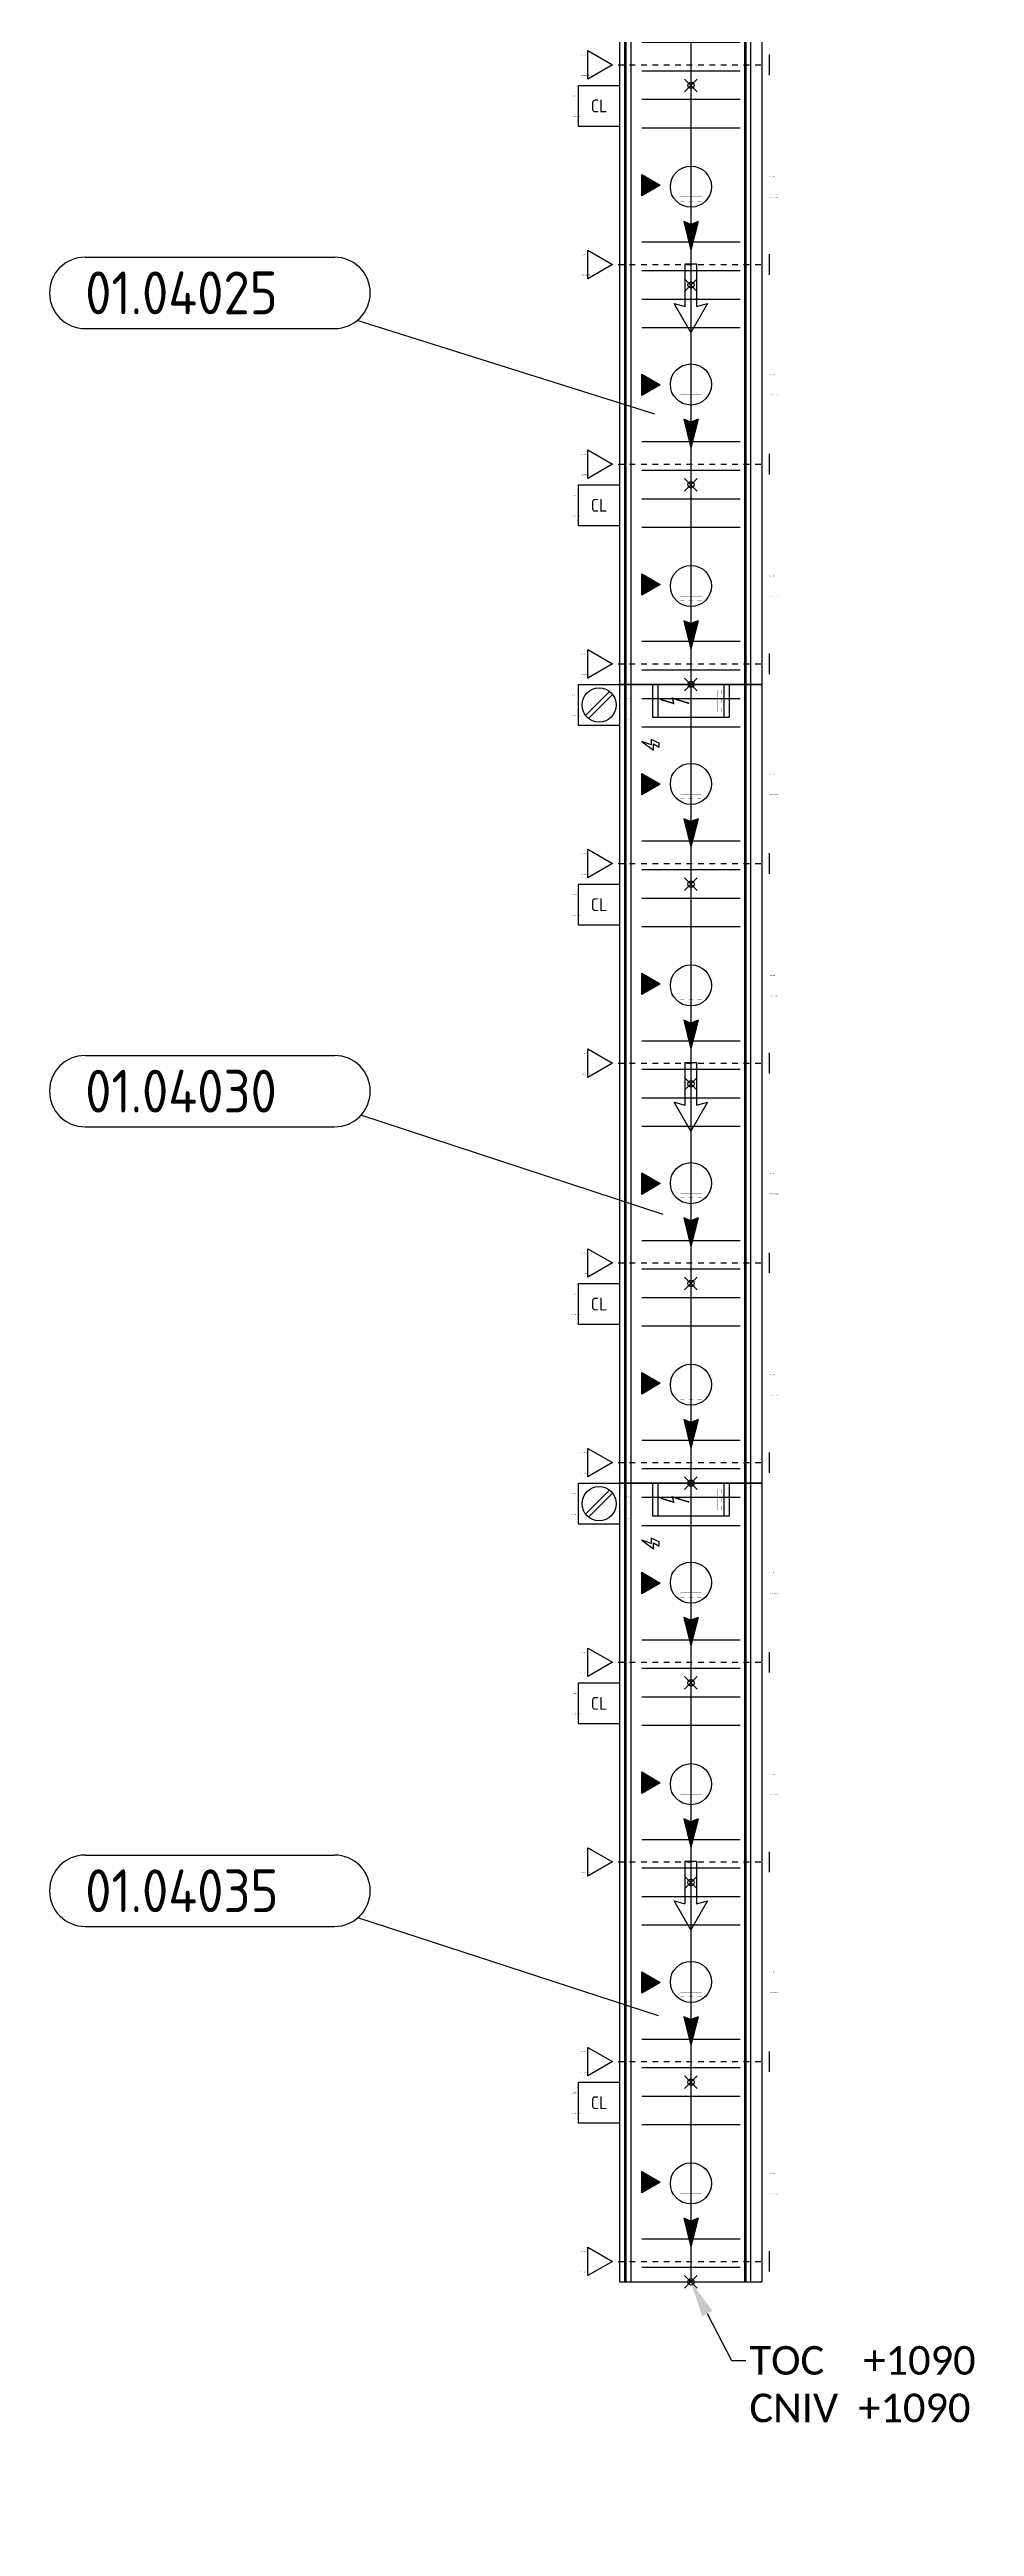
# Model space of a CAD drawing. Header units: millimetres. Extents: x -237058 to -184775, y -34272 to -10386.
# Drawn here: x -230026 to -226781, y -34258 to -25575 of the extents above; entities that cross this region are included whole.
import ezdxf
from ezdxf import colors
from ezdxf.entities.mleader import LeaderData, LeaderLine
from ezdxf.enums import TextEntityAlignment as Align
from ezdxf.math import Vec2, Vec3

# ---------------------------------------------------------------- set-up
doc = ezdxf.new("R2018")
doc.units = ezdxf.units.MM
doc.header["$PDMODE"] = 35
doc.header["$PDSIZE"] = 22
for name, color, linetype in [('0_SA-Comp_230V', 7, 'Continuous'), ('0_SA-Comp_ICE', 4, 'Continuous'), ('0_SA-Comp_Profinet', 7, 'Continuous'), ('0_TOC+1090_conv_ICE', 7, 'Continuous'), ('conv_accumulation', 3, 'Continuous'), ('conv_beltside', 74, 'Continuous'), ('conv_centerline', 140, 'Continuous'), ('conv_direction', 30, 'Continuous'), ('conv_e-side', 12, 'Continuous'), ('conv_nodes', 7, 'Continuous'), ('conv_POSNR', 3, 'Continuous'), ('conv_speeds', 7, 'Continuous'), ('conv_type', 7, 'Continuous')]:
    doc.layers.add(name, color=color, linetype=linetype)
doc.layers.add('conv_textures', color=7, linetype='Continuous', true_color=0x5a6e7e)
doc.styles.add('ICE_25', font='calibri.ttf', dxfattribs={"height": 25})
doc.styles.add('Int_Kader_2.0', font='calibri.ttf', dxfattribs={"height": 2})
doc.styles.get("Standard").update_dxf_attribs({"font": 'isocp.shx'})

# ---------------------------------------------------------------- blocks, each defined once
blk = doc.blocks.new('ICE_sub-block_balloon_S')
at = {"layer": 'conv_POSNR'}
for p, q in [((-437.5, 125), (437.5, 125)), ((-437.5, -125), (437.5, -125))]:
    blk.add_line(p, q, dxfattribs=at)
for centre, start, end in [((-437.5, 0), 90, 270), ((437.5, 0), 270, 90)]:
    blk.add_arc(centre, 125, start, end, dxfattribs=at)
blk = doc.blocks.new('ICE_sub-block_direction')
at = {"layer": 'conv_direction'}
for p, q in [((-75, -20), (-75, 20)), ((-75, 20), (75, 20)), ((75, 20), (64.6, 58.6)), ((64.6, 58.6), (166.2, 0)), ((166.2, 0), (64.6, -58.6)), ((75, -20), (-75, -20)), ((64.6, -58.6), (75, -20))]:
    blk.add_line(p, q, dxfattribs=at)
blk = doc.blocks.new('ICE_sub-block_accumulation')
at = {"layer": 'conv_accumulation'}
h = blk.add_hatch(color=256, dxfattribs=at)
h.dxf.hatch_style = 1
h.paths.add_polyline_path([(0, 65), (-37.5, 0), (37.5, 0)])
for p, q in [((-37.5, 0), (0, 65)), ((37.5, 0), (-37.5, 0)), ((0, 65), (37.5, 0))]:
    blk.add_line(p, q, dxfattribs=at)
blk = doc.blocks.new('power_supply_sign')
blk.add_lwpolyline([(0, 0), (30.5, 40.8), (8.7, 40.8), (20.3, 60.9), (5.8, 60.9), (-7.4, 32.6), (11.9, 32.6)], close=True)
blk = doc.blocks.new('*U279')
for p, q in [((0, 250), (0, 210)), ((2800, 250), (0, 250)), ((0, 210), (0, -210)), ((2800, 210), (0, 210)), ((2800, 210), (2800, 250)), ((2800, -210), (2800, 210)), ((0, -210), (0, -250)), ((2800, -210), (0, -210)), ((0, -250), (2800, -250)), ((2800, -250), (2800, -210))]:
    blk.add_line(p, q)
at = {"layer": 'conv_beltside', "const_width": 10}
blk.add_lwpolyline([(0, 191.2), (2800, 191.2)], dxfattribs=at)
at = {"layer": 'conv_centerline'}
blk.add_line((0, 0), (2800, 0), dxfattribs=at)
at = {"layer": 'conv_e-side', "const_width": 10}
blk.add_lwpolyline([(0, -230), (2800, -230)], dxfattribs=at)
at = {"layer": 'conv_nodes'}
for p in [(0, 0), (700, 0), (1400, 0), (2100, 0), (2800, 0)]:
    blk.add_point(p, dxfattribs=at)
at = {"layer": 'conv_POSNR'}
blk.add_line((1852.3, -126.8), (1523.6, -1170.3), dxfattribs=at)
at = {"layer": 'conv_textures'}
for p, q in [((50, 172.5), (50, -172.5)), ((150, 172.5), (150, -172.5)), ((550, 172.5), (550, -172.5)), ((650, 172.5), (650, -172.5)), ((750, 172.5), (750, -172.5)), ((850, 172.5), (850, -172.5)), ((1250, 172.5), (1250, -172.5)), ((1350, 172.5), (1350, -172.5)), ((1450, 172.5), (1450, -172.5)), ((1550, 172.5), (1550, -172.5)), ((1950, 172.5), (1950, -172.5)), ((2050, 172.5), (2050, -172.5)), ((2150, 172.5), (2150, -172.5)), ((2250, 172.5), (2250, -172.5)), ((2650, 172.5), (2650, -172.5)), ((2750, 172.5), (2750, -172.5))]:
    blk.add_line(p, q, dxfattribs=at)
for name, p in [('ICE_sub-block_direction', (1400, 0)), ('ICE_sub-block_direction', (1400, 0)), ('power_supply_sign', (200, -172.5)), ('ICE_sub-block_accumulation', (350, -172.5)), ('ICE_sub-block_accumulation', (1050, -172.5)), ('ICE_sub-block_accumulation', (1750, -172.5)), ('ICE_sub-block_accumulation', (2450, -172.5))]:
    blk.add_blockref(name, p)
at = {"rotation": 90.00000000000001}
blk.add_blockref('ICE_sub-block_balloon_S', (1427.3, -1687.5), dxfattribs=at)
at = {"layer": 'conv_POSNR', "flags": 8}
blk.add_attdef('position_number', (1502.3, -2125), '', height=150, rotation=90, dxfattribs=at)
at = {"layer": 'conv_speeds', "lineweight": 30, "flags": 2}
for tag, p in [('v', (50, -210)), ('a', (125, -210))]:
    blk.add_attdef(tag, text='', height=25, rotation=270, dxfattribs=at).set_placement(p, align=Align.MIDDLE_RIGHT)
at = {"layer": 'conv_type', "style": 'ICE_25', "flags": 10}
blk.add_attdef('identifier', (15, -242.5), '', height=25, dxfattribs=at)
blk = doc.blocks.new('*U282')
for p, q in [((0, 250), (0, 210)), ((2800, 250), (0, 250)), ((0, 210), (0, -210)), ((2800, 210), (0, 210)), ((2800, 210), (2800, 250)), ((2800, -210), (2800, 210)), ((0, -210), (0, -250)), ((2800, -210), (0, -210)), ((0, -250), (2800, -250)), ((2800, -250), (2800, -210))]:
    blk.add_line(p, q)
at = {"layer": 'conv_beltside', "const_width": 10}
blk.add_lwpolyline([(0, 191.2), (2800, 191.2)], dxfattribs=at)
at = {"layer": 'conv_centerline'}
blk.add_line((0, 0), (2800, 0), dxfattribs=at)
at = {"layer": 'conv_e-side', "const_width": 10}
blk.add_lwpolyline([(0, -230), (2800, -230)], dxfattribs=at)
at = {"layer": 'conv_nodes'}
for p in [(0, 0), (700, 0), (1400, 0), (2100, 0), (2800, 0)]:
    blk.add_point(p, dxfattribs=at)
at = {"layer": 'conv_POSNR'}
blk.add_line((1858.6, -97.4), (1509.9, -1157.6), dxfattribs=at)
at = {"layer": 'conv_textures'}
for p, q in [((50, 172.5), (50, -172.5)), ((150, 172.5), (150, -172.5)), ((550, 172.5), (550, -172.5)), ((650, 172.5), (650, -172.5)), ((750, 172.5), (750, -172.5)), ((850, 172.5), (850, -172.5)), ((1250, 172.5), (1250, -172.5)), ((1350, 172.5), (1350, -172.5)), ((1450, 172.5), (1450, -172.5)), ((1550, 172.5), (1550, -172.5)), ((1950, 172.5), (1950, -172.5)), ((2050, 172.5), (2050, -172.5)), ((2150, 172.5), (2150, -172.5)), ((2250, 172.5), (2250, -172.5)), ((2650, 172.5), (2650, -172.5)), ((2750, 172.5), (2750, -172.5))]:
    blk.add_line(p, q, dxfattribs=at)
for name, p in [('ICE_sub-block_direction', (1400, 0)), ('ICE_sub-block_direction', (1400, 0)), ('power_supply_sign', (200, -172.5)), ('ICE_sub-block_accumulation', (350, -172.5)), ('ICE_sub-block_accumulation', (1050, -172.5)), ('ICE_sub-block_accumulation', (1750, -172.5)), ('ICE_sub-block_accumulation', (2450, -172.5))]:
    blk.add_blockref(name, p)
at = {"rotation": 89.99999999999997}
blk.add_blockref('ICE_sub-block_balloon_S', (1425.8, -1687.5), dxfattribs=at)
at = {"layer": 'conv_POSNR', "flags": 8}
blk.add_attdef('position_number', (1500.8, -2125), '', height=150, rotation=90, dxfattribs=at)
at = {"layer": 'conv_speeds', "lineweight": 30, "flags": 2}
for tag, p in [('v', (50, -210)), ('a', (125, -210))]:
    blk.add_attdef(tag, text='', height=25, rotation=270, dxfattribs=at).set_placement(p, align=Align.MIDDLE_RIGHT)
at = {"layer": 'conv_type', "style": 'ICE_25', "flags": 10}
blk.add_attdef('identifier', (15, -242.5), '', height=25, dxfattribs=at)
blk = doc.blocks.new('*U280')
for p, q in [((0, 250), (0, 210)), ((2800, 250), (0, 250)), ((0, 210), (0, -210)), ((2800, 210), (0, 210)), ((2800, 210), (2800, 250)), ((2800, -210), (2800, 210)), ((0, -210), (0, -250)), ((2800, -210), (0, -210)), ((0, -250), (2800, -250)), ((2800, -250), (2800, -210))]:
    blk.add_line(p, q)
at = {"layer": 'conv_beltside', "const_width": 10}
blk.add_lwpolyline([(0, 191.2), (2800, 191.2)], dxfattribs=at)
at = {"layer": 'conv_centerline'}
blk.add_line((0, 0), (2800, 0), dxfattribs=at)
at = {"layer": 'conv_e-side', "const_width": 10}
blk.add_lwpolyline([(0, -230), (2800, -230)], dxfattribs=at)
at = {"layer": 'conv_nodes'}
for p in [(0, 0), (700, 0), (1400, 0), (2100, 0), (2800, 0)]:
    blk.add_point(p, dxfattribs=at)
at = {"layer": 'conv_POSNR'}
blk.add_line((1867.3, -113.2), (1524, -1168.9), dxfattribs=at)
at = {"layer": 'conv_textures'}
for p, q in [((50, 172.5), (50, -172.5)), ((150, 172.5), (150, -172.5)), ((550, 172.5), (550, -172.5)), ((650, 172.5), (650, -172.5)), ((750, 172.5), (750, -172.5)), ((850, 172.5), (850, -172.5)), ((1250, 172.5), (1250, -172.5)), ((1350, 172.5), (1350, -172.5)), ((1450, 172.5), (1450, -172.5)), ((1550, 172.5), (1550, -172.5)), ((1950, 172.5), (1950, -172.5)), ((2050, 172.5), (2050, -172.5)), ((2150, 172.5), (2150, -172.5)), ((2250, 172.5), (2250, -172.5)), ((2650, 172.5), (2650, -172.5)), ((2750, 172.5), (2750, -172.5))]:
    blk.add_line(p, q, dxfattribs=at)
for name, p in [('ICE_sub-block_direction', (1400, 0)), ('ICE_sub-block_direction', (1400, 0)), ('power_supply_sign', (200, -172.5)), ('ICE_sub-block_accumulation', (350, -172.5)), ('ICE_sub-block_accumulation', (1050, -172.5)), ('ICE_sub-block_accumulation', (1750, -172.5)), ('ICE_sub-block_accumulation', (2450, -172.5))]:
    blk.add_blockref(name, p)
at = {"rotation": 90.00000000000001}
blk.add_blockref('ICE_sub-block_balloon_S', (1428.9, -1687.5), dxfattribs=at)
at = {"layer": 'conv_POSNR', "flags": 8}
blk.add_attdef('position_number', (1503.9, -2125), '', height=150, rotation=90, dxfattribs=at)
at = {"layer": 'conv_speeds', "lineweight": 30, "flags": 2}
for tag, p in [('v', (50, -210)), ('a', (125, -210))]:
    blk.add_attdef(tag, text='', height=25, rotation=270, dxfattribs=at).set_placement(p, align=Align.MIDDLE_RIGHT)
at = {"layer": 'conv_type', "style": 'ICE_25', "flags": 10}
blk.add_attdef('identifier', (15, -242.5), '', height=25, dxfattribs=at)
blk = doc.blocks.new('*U75')
at = {"ltscale": 0.5}
blk.add_lwpolyline([(-72, 72), (72, 72), (72, -72), (-72, -72)], close=True, dxfattribs=at)
at = {"insert": (0, 0), "char_height": 45, "width": 90.621, "attachment_point": 5, "rotation": 90}
blk.add_mtext('\\pxqc;CL', dxfattribs=at)
at = {"lineweight": 30, "flags": 14}
for tag, p in [('EPLAN_REF', (36, -97)), ('FUNC_REF', (-36, -97))]:
    blk.add_attdef(tag, text='', height=50, rotation=90, dxfattribs=at).set_placement(p, align=Align.MIDDLE_RIGHT)
blk = doc.blocks.new('*U76')
at = {"ltscale": 0.5}
for p, q in [((-36, 550), (36, 550)), ((-50, -86.6), (0, 0)), ((0, 0), (50, -86.6)), ((50, -86.6), (-50, -86.6))]:
    blk.add_line(p, q, dxfattribs=at)
for p, q in [((0, 500), (0, 520)), ((0, 460), (0, 480)), ((0, 420), (0, 440)), ((0, 380), (0, 400)), ((0, 340), (0, 360)), ((0, 300), (0, 320)), ((0, 260), (0, 280)), ((0, 220), (0, 240)), ((0, 180), (0, 200)), ((0, 140), (0, 160)), ((0, 100), (0, 120)), ((0, 60), (0, 80)), ((0, 20), (0, 40))]:
    blk.add_line(p, q)
at = {"lineweight": 30, "flags": 42}
for tag, p in [('FUNC_REF', (-36, -111.6)), ('EPLAN_REF', (36, -111.6))]:
    blk.add_attdef(tag, text='', height=50, rotation=90, dxfattribs=at).set_placement(p, align=Align.MIDDLE_RIGHT)
blk = doc.blocks.new('*U73')
at = {"ltscale": 0.5}
for p, q in [((-36, 550), (36, 550)), ((-50, -86.6), (0, 0)), ((0, 0), (50, -86.6)), ((50, -86.6), (-50, -86.6))]:
    blk.add_line(p, q, dxfattribs=at)
for p, q in [((0, 500), (0, 520)), ((0, 460), (0, 480)), ((0, 420), (0, 440)), ((0, 380), (0, 400)), ((0, 340), (0, 360)), ((0, 300), (0, 320)), ((0, 260), (0, 280)), ((0, 220), (0, 240)), ((0, 180), (0, 200)), ((0, 140), (0, 160)), ((0, 100), (0, 120)), ((0, 60), (0, 80)), ((0, 20), (0, 40))]:
    blk.add_line(p, q)
at = {"lineweight": 30, "flags": 42}
for tag, p in [('FUNC_REF', (-36, -108.8)), ('EPLAN_REF', (36, -108.8))]:
    blk.add_attdef(tag, text='', height=50, rotation=90, dxfattribs=at).set_placement(p, align=Align.MIDDLE_RIGHT)
blk = doc.blocks.new('*U71')
at = {"ltscale": 0.5}
for p, q in [((-36, 550), (36, 550)), ((-50, -86.6), (0, 0)), ((0, 0), (50, -86.6)), ((50, -86.6), (-50, -86.6))]:
    blk.add_line(p, q, dxfattribs=at)
for p, q in [((0, 500), (0, 520)), ((0, 460), (0, 480)), ((0, 420), (0, 440)), ((0, 380), (0, 400)), ((0, 340), (0, 360)), ((0, 300), (0, 320)), ((0, 260), (0, 280)), ((0, 220), (0, 240)), ((0, 180), (0, 200)), ((0, 140), (0, 160)), ((0, 100), (0, 120)), ((0, 60), (0, 80)), ((0, 20), (0, 40))]:
    blk.add_line(p, q)
at = {"lineweight": 30, "flags": 42}
for tag, p in [('FUNC_REF', (-36, -111.6)), ('EPLAN_REF', (36, -111.6))]:
    blk.add_attdef(tag, text='', height=50, rotation=90, dxfattribs=at).set_placement(p, align=Align.MIDDLE_RIGHT)
blk = doc.blocks.new('*U122')
at = {"ltscale": 0.5}
h = blk.add_hatch(color=256, dxfattribs=at)
h.dxf.hatch_style = 1
h.paths.add_polyline_path([(132, 0), (122, -25), (222, 0), (122, 25)])
blk.add_line((72, 0), (132, 0))
for p, q in [((122, 25), (132, 0)), ((122, 25), (222, 0)), ((132, 0), (122, -25)), ((122, -25), (222, 0))]:
    blk.add_line(p, q, dxfattribs=at)
at = {"ltscale": 0.5, "const_width": 1}
for points in [[(36, -37.5), (36, 37.5)], [(51, 22.5), (51, 37.5)], [(51, -7.5), (51, 7.5)], [(51, -37.5), (51, -22.5)]]:
    blk.add_lwpolyline(points, dxfattribs=at)
blk.add_circle((0, 0), 72)
at = {"lineweight": 30, "flags": 52}
for tag, p in [('FUNC_REF', (-36, 275)), ('EPLAN_REF', (36, 275))]:
    blk.add_attdef(tag, text='', height=50, rotation=90, dxfattribs=at).set_placement(p, align=Align.MIDDLE_LEFT)
blk = doc.blocks.new('*U123')
at = {"ltscale": 0.5}
h = blk.add_hatch(color=256, dxfattribs=at)
h.dxf.hatch_style = 1
h.paths.add_polyline_path([(132, 0), (122, -25), (222, 0), (122, 25)])
blk.add_line((72, 0), (132, 0))
for p, q in [((122, 25), (132, 0)), ((122, 25), (222, 0)), ((132, 0), (122, -25)), ((122, -25), (222, 0))]:
    blk.add_line(p, q, dxfattribs=at)
at = {"ltscale": 0.5, "const_width": 1}
for points in [[(36, -37.5), (36, 37.5)], [(51, 22.5), (51, 37.5)], [(51, -7.5), (51, 7.5)], [(51, -37.5), (51, -22.5)]]:
    blk.add_lwpolyline(points, dxfattribs=at)
blk.add_circle((0, 0), 72)
at = {"lineweight": 30, "flags": 52}
for tag, p in [('FUNC_REF', (-36, 275)), ('EPLAN_REF', (36, 275))]:
    blk.add_attdef(tag, text='', height=50, rotation=90, dxfattribs=at).set_placement(p, align=Align.MIDDLE_LEFT)
blk = doc.blocks.new('*U124')
at = {"ltscale": 0.5}
h = blk.add_hatch(color=256, dxfattribs=at)
h.dxf.hatch_style = 1
h.paths.add_polyline_path([(132, 0), (122, -25), (222, 0), (122, 25)])
blk.add_line((72, 0), (132, 0))
for p, q in [((122, 25), (132, 0)), ((122, 25), (222, 0)), ((132, 0), (122, -25)), ((122, -25), (222, 0))]:
    blk.add_line(p, q, dxfattribs=at)
at = {"ltscale": 0.5, "const_width": 1}
for points in [[(36, -37.5), (36, 37.5)], [(51, 22.5), (51, 37.5)], [(51, -7.5), (51, 7.5)], [(51, -37.5), (51, -22.5)]]:
    blk.add_lwpolyline(points, dxfattribs=at)
blk.add_circle((0, 0), 72)
at = {"lineweight": 30, "flags": 52}
for tag, p in [('FUNC_REF', (-36, 275)), ('EPLAN_REF', (36, 275))]:
    blk.add_attdef(tag, text='', height=50, rotation=90, dxfattribs=at).set_placement(p, align=Align.MIDDLE_LEFT)
blk = doc.blocks.new('*U125')
at = {"color": 30, "true_color": 0xf8991e}
for points in [[(57.5, 135), (-57.5, 135), (-57.5, -135), (57.5, -135)], [(57.5, 135), (-57.5, 135), (-57.5, 115), (57.5, 115)], [(57.5, -115), (-57.5, -115), (-57.5, -135), (57.5, -135)]]:
    blk.add_lwpolyline(points, close=True, dxfattribs=at)
at = {"ltscale": 0.5, "const_width": 1}
for points in [[(-22.5, 107), (-37.5, 107)], [(37.5, 92), (-37.5, 92)], [(7.5, 107), (-7.5, 107)], [(37.5, 107), (22.5, 107)]]:
    blk.add_lwpolyline(points, dxfattribs=at)
at = {"color": 3, "const_width": 5}
blk.add_lwpolyline([(-5.2, -107), (9.2, -60.4), (-9.2, -64.6), (9, -5.8)], dxfattribs=at)
at = {"lineweight": 30}
for tag, p in [('FUNC_REF', (-11.7, 275)), ('EPLAN_REF', (60.3, 275))]:
    blk.add_attdef(tag, text='', height=50, rotation=90, dxfattribs=at).set_placement(p, align=Align.MIDDLE_LEFT)
blk = doc.blocks.new('*U79')
at = {"ltscale": 0.5}
h = blk.add_hatch(color=256, dxfattribs=at)
h.dxf.hatch_style = 1
h.paths.add_polyline_path([(132, 0), (122, -25), (222, 0), (122, 25)])
blk.add_line((72, 0), (132, 0))
for p, q in [((122, 25), (132, 0)), ((122, 25), (222, 0)), ((132, 0), (122, -25)), ((122, -25), (222, 0))]:
    blk.add_line(p, q, dxfattribs=at)
at = {"ltscale": 0.5, "const_width": 1}
for points in [[(36, -37.5), (36, 37.5)], [(51, 22.5), (51, 37.5)], [(51, -7.5), (51, 7.5)], [(51, -37.5), (51, -22.5)]]:
    blk.add_lwpolyline(points, dxfattribs=at)
blk.add_circle((0, 0), 72)
at = {"lineweight": 30, "flags": 8}
for tag, p in [('FUNC_REF', (-36, 275)), ('EPLAN_REF', (36, 275))]:
    blk.add_attdef(tag, text='', height=50, rotation=90, dxfattribs=at).set_placement(p, align=Align.MIDDLE_LEFT)
blk = doc.blocks.new('*U46')
for p, q in [((36.8, -47.4), (-47.4, 36.8)), ((47.4, -36.8), (-36.8, 47.4))]:
    blk.add_line(p, q)
at = {"ltscale": 0.5}
blk.add_lwpolyline([(-72, 72), (72, 72), (72, -72), (-72, -72)], close=True, dxfattribs=at)
blk.add_circle((0, 0), 60)
at = {"lineweight": 30, "flags": 14}
for tag, p in [('EPLAN_REF', (36, -97)), ('FUNC_REF', (-36, -97))]:
    blk.add_attdef(tag, text='', height=50, rotation=90, dxfattribs=at).set_placement(p, align=Align.MIDDLE_RIGHT)

msp = doc.modelspace()

# ---------------------------------------------------------------- block references
at = {"layer": '0_SA-Comp_230V'}
ref = msp.add_blockref('*U46', (-228098.3, -27872.5), dxfattribs=dict(at, rotation=270))
lines = msp.add_mtext('MS0104030', dxfattribs={"layer": '0', "insert": (-228195.3, -27836.5), "char_height": 2.5, "attachment_point": 1})
ref.add_attrib('FUNC_REF', '', (-228195.3, -27836.5), dxfattribs={"flags": 70}).embed_mtext(lines)
lines = msp.add_mtext('=Z01+04030-300S4', dxfattribs={"layer": '0', "insert": (-228195.3, -27908.5), "char_height": 2.5, "attachment_point": 1})
ref.add_attrib('EPLAN_REF', '', (-228195.3, -27908.5), dxfattribs={"flags": 70}).embed_mtext(lines)
at = {"layer": '0_SA-Comp_230V', "rotation": 270}
for p in [(-227776.3, -27858), (-227776.3, -30658)]:
    msp.add_blockref('*U125', p, dxfattribs=at)
at = {"layer": '0_SA-Comp_230V'}
ref = msp.add_blockref('*U46', (-228098.3, -30672.5), dxfattribs=dict(at, rotation=270))
lines = msp.add_mtext('MS0104035', dxfattribs={"layer": '0', "insert": (-228195.3, -30636.5), "char_height": 2.5, "attachment_point": 1})
ref.add_attrib('FUNC_REF', '', (-228195.3, -30636.5), dxfattribs={"flags": 70}).embed_mtext(lines)
lines = msp.add_mtext('=Z01+04035-300S4', dxfattribs={"layer": '0', "insert": (-228195.3, -30708.5), "char_height": 2.5, "attachment_point": 1})
ref.add_attrib('EPLAN_REF', '', (-228195.3, -30708.5), dxfattribs={"flags": 70}).embed_mtext(lines)
at = {"layer": '0_SA-Comp_ICE'}
ref = msp.add_blockref('*U76', (-228051.3, -25628.5), dxfattribs=dict(at, rotation=270))
lines = msp.add_mtext('S1_0104025', dxfattribs={"layer": '0', "insert": (-228162.9, -25592.5), "char_height": 2.5, "attachment_point": 1})
ref.add_attrib('FUNC_REF', '', (-228162.9, -25592.5), dxfattribs={"flags": 66}).embed_mtext(lines)
lines = msp.add_mtext('=Z01+04025-503B2', dxfattribs={"layer": '0', "insert": (-228162.9, -25664.5), "char_height": 2.5, "attachment_point": 1})
ref.add_attrib('EPLAN_REF', '', (-228162.9, -25664.5), dxfattribs={"flags": 66}).embed_mtext(lines)
ref = msp.add_blockref('*U122', (-227776.3, -26055.6), dxfattribs=dict(at, rotation=270))
lines = msp.add_mtext('M2_0104025', dxfattribs={"layer": '0', "insert": (-227501.3, -26019.6), "char_height": 2.5, "attachment_point": 1})
ref.add_attrib('FUNC_REF', '', (-227501.3, -26019.6), dxfattribs={"flags": 72}).embed_mtext(lines)
lines = msp.add_mtext('=Z01+04025-502M7', dxfattribs={"layer": '0', "insert": (-227501.3, -26091.6), "char_height": 2.5, "attachment_point": 1})
ref.add_attrib('EPLAN_REF', '', (-227501.3, -26091.6), dxfattribs={"flags": 72}).embed_mtext(lines)
ref = msp.add_blockref('*U73', (-228051.3, -26328.5), dxfattribs=dict(at, rotation=270))
lines = msp.add_mtext('S2_0104025', dxfattribs={"layer": '0', "insert": (-228160, -26292.5), "char_height": 2.5, "attachment_point": 1})
ref.add_attrib('FUNC_REF', '', (-228160, -26292.5), dxfattribs={"flags": 66}).embed_mtext(lines)
lines = msp.add_mtext('=Z01+04025-503B7', dxfattribs={"layer": '0', "insert": (-228160, -26364.5), "char_height": 2.5, "attachment_point": 1})
ref.add_attrib('EPLAN_REF', '', (-228160, -26364.5), dxfattribs={"flags": 66}).embed_mtext(lines)
ref = msp.add_blockref('*U123', (-227776.3, -26748.9), dxfattribs=dict(at, rotation=270))
lines = msp.add_mtext('M3_0104025', dxfattribs={"layer": '0', "insert": (-227501.3, -26712.9), "char_height": 2.5, "attachment_point": 1})
ref.add_attrib('FUNC_REF', '', (-227501.3, -26712.9), dxfattribs={"flags": 72}).embed_mtext(lines)
lines = msp.add_mtext('=Z01+04025-512M2', dxfattribs={"layer": '0', "insert": (-227501.3, -26784.9), "char_height": 2.5, "attachment_point": 1})
ref.add_attrib('EPLAN_REF', '', (-227501.3, -26784.9), dxfattribs={"flags": 72}).embed_mtext(lines)
ref = msp.add_blockref('*U71', (-228051.3, -27028.5), dxfattribs=dict(at, rotation=270))
lines = msp.add_mtext('S3_0104025', dxfattribs={"layer": '0', "insert": (-228162.9, -26992.5), "char_height": 2.5, "attachment_point": 1})
ref.add_attrib('FUNC_REF', '', (-228162.9, -26992.5), dxfattribs={"flags": 66}).embed_mtext(lines)
lines = msp.add_mtext('=Z01+04025-513B2', dxfattribs={"layer": '0', "insert": (-228162.9, -27064.5), "char_height": 2.5, "attachment_point": 1})
ref.add_attrib('EPLAN_REF', '', (-228162.9, -27064.5), dxfattribs={"flags": 66}).embed_mtext(lines)
ref = msp.add_blockref('*U124', (-227776.3, -27455.4), dxfattribs=dict(at, rotation=270))
lines = msp.add_mtext('M4_0104025', dxfattribs={"layer": '0', "insert": (-227501.3, -27419.4), "char_height": 2.5, "attachment_point": 1})
ref.add_attrib('FUNC_REF', '', (-227501.3, -27419.4), dxfattribs={"flags": 72}).embed_mtext(lines)
lines = msp.add_mtext('=Z01+04025-512M7', dxfattribs={"layer": '0', "insert": (-227501.3, -27491.4), "char_height": 2.5, "attachment_point": 1})
ref.add_attrib('EPLAN_REF', '', (-227501.3, -27491.4), dxfattribs={"flags": 72}).embed_mtext(lines)
ref = msp.add_blockref('*U71', (-228051.3, -27728.5), dxfattribs=dict(at, rotation=270))
lines = msp.add_mtext('S4_0104025', dxfattribs={"layer": '0', "insert": (-228162.9, -27692.5), "char_height": 2.5, "attachment_point": 1})
ref.add_attrib('FUNC_REF', '', (-228162.9, -27692.5), dxfattribs={"flags": 66}).embed_mtext(lines)
lines = msp.add_mtext('=Z01+04025-513B7', dxfattribs={"layer": '0', "insert": (-228162.9, -27764.5), "char_height": 2.5, "attachment_point": 1})
ref.add_attrib('EPLAN_REF', '', (-228162.9, -27764.5), dxfattribs={"flags": 66}).embed_mtext(lines)
ref = msp.add_blockref('*U79', (-227776.3, -28149.1), dxfattribs=dict(at, rotation=270))
lines = msp.add_mtext('M1_0104030', dxfattribs={"layer": '0', "insert": (-227501.3, -28113.1), "char_height": 2.5, "attachment_point": 1})
ref.add_attrib('FUNC_REF', '', (-227501.3, -28113.1), dxfattribs={"flags": 72}).embed_mtext(lines)
lines = msp.add_mtext('=Z01+04030-502M2', dxfattribs={"layer": '0', "insert": (-227501.3, -28185.1), "char_height": 2.5, "attachment_point": 1})
ref.add_attrib('EPLAN_REF', '', (-227501.3, -28185.1), dxfattribs={"flags": 72}).embed_mtext(lines)
ref = msp.add_blockref('*U76', (-228051.3, -28428.5), dxfattribs=dict(at, rotation=270))
lines = msp.add_mtext('S1_0104030', dxfattribs={"layer": '0', "insert": (-228162.9, -28392.5), "char_height": 2.5, "attachment_point": 1})
ref.add_attrib('FUNC_REF', '', (-228162.9, -28392.5), dxfattribs={"flags": 66}).embed_mtext(lines)
lines = msp.add_mtext('=Z01+04030-503B2', dxfattribs={"layer": '0', "insert": (-228162.9, -28464.5), "char_height": 2.5, "attachment_point": 1})
ref.add_attrib('EPLAN_REF', '', (-228162.9, -28464.5), dxfattribs={"flags": 66}).embed_mtext(lines)
ref = msp.add_blockref('*U122', (-227776.3, -28855.6), dxfattribs=dict(at, rotation=270))
lines = msp.add_mtext('M2_0104030', dxfattribs={"layer": '0', "insert": (-227501.3, -28819.6), "char_height": 2.5, "attachment_point": 1})
ref.add_attrib('FUNC_REF', '', (-227501.3, -28819.6), dxfattribs={"flags": 72}).embed_mtext(lines)
lines = msp.add_mtext('=Z01+04030-502M7', dxfattribs={"layer": '0', "insert": (-227501.3, -28891.6), "char_height": 2.5, "attachment_point": 1})
ref.add_attrib('EPLAN_REF', '', (-227501.3, -28891.6), dxfattribs={"flags": 72}).embed_mtext(lines)
ref = msp.add_blockref('*U73', (-228051.3, -29128.5), dxfattribs=dict(at, rotation=270))
lines = msp.add_mtext('S2_0104030', dxfattribs={"layer": '0', "insert": (-228160, -29092.5), "char_height": 2.5, "attachment_point": 1})
ref.add_attrib('FUNC_REF', '', (-228160, -29092.5), dxfattribs={"flags": 66}).embed_mtext(lines)
lines = msp.add_mtext('=Z01+04030-503B7', dxfattribs={"layer": '0', "insert": (-228160, -29164.5), "char_height": 2.5, "attachment_point": 1})
ref.add_attrib('EPLAN_REF', '', (-228160, -29164.5), dxfattribs={"flags": 66}).embed_mtext(lines)
ref = msp.add_blockref('*U123', (-227776.3, -29548.9), dxfattribs=dict(at, rotation=270))
lines = msp.add_mtext('M3_0104030', dxfattribs={"layer": '0', "insert": (-227501.3, -29512.9), "char_height": 2.5, "attachment_point": 1})
ref.add_attrib('FUNC_REF', '', (-227501.3, -29512.9), dxfattribs={"flags": 72}).embed_mtext(lines)
lines = msp.add_mtext('=Z01+04030-512M2', dxfattribs={"layer": '0', "insert": (-227501.3, -29584.9), "char_height": 2.5, "attachment_point": 1})
ref.add_attrib('EPLAN_REF', '', (-227501.3, -29584.9), dxfattribs={"flags": 72}).embed_mtext(lines)
ref = msp.add_blockref('*U71', (-228051.3, -29828.5), dxfattribs=dict(at, rotation=270))
lines = msp.add_mtext('S3_0104030', dxfattribs={"layer": '0', "insert": (-228162.9, -29792.5), "char_height": 2.5, "attachment_point": 1})
ref.add_attrib('FUNC_REF', '', (-228162.9, -29792.5), dxfattribs={"flags": 66}).embed_mtext(lines)
lines = msp.add_mtext('=Z01+04030-513B2', dxfattribs={"layer": '0', "insert": (-228162.9, -29864.5), "char_height": 2.5, "attachment_point": 1})
ref.add_attrib('EPLAN_REF', '', (-228162.9, -29864.5), dxfattribs={"flags": 66}).embed_mtext(lines)
ref = msp.add_blockref('*U124', (-227776.3, -30255.4), dxfattribs=dict(at, rotation=270))
lines = msp.add_mtext('M4_0104030', dxfattribs={"layer": '0', "insert": (-227501.3, -30219.4), "char_height": 2.5, "attachment_point": 1})
ref.add_attrib('FUNC_REF', '', (-227501.3, -30219.4), dxfattribs={"flags": 72}).embed_mtext(lines)
lines = msp.add_mtext('=Z01+04030-512M7', dxfattribs={"layer": '0', "insert": (-227501.3, -30291.4), "char_height": 2.5, "attachment_point": 1})
ref.add_attrib('EPLAN_REF', '', (-227501.3, -30291.4), dxfattribs={"flags": 72}).embed_mtext(lines)
ref = msp.add_blockref('*U71', (-228051.3, -30528.5), dxfattribs=dict(at, rotation=270))
lines = msp.add_mtext('S4_0104030', dxfattribs={"layer": '0', "insert": (-228162.9, -30492.5), "char_height": 2.5, "attachment_point": 1})
ref.add_attrib('FUNC_REF', '', (-228162.9, -30492.5), dxfattribs={"flags": 66}).embed_mtext(lines)
lines = msp.add_mtext('=Z01+04030-513B7', dxfattribs={"layer": '0', "insert": (-228162.9, -30564.5), "char_height": 2.5, "attachment_point": 1})
ref.add_attrib('EPLAN_REF', '', (-228162.9, -30564.5), dxfattribs={"flags": 66}).embed_mtext(lines)
ref = msp.add_blockref('*U79', (-227776.3, -30949.1), dxfattribs=dict(at, rotation=270))
lines = msp.add_mtext('M1_0104035', dxfattribs={"layer": '0', "insert": (-227501.3, -30913.1), "char_height": 2.5, "attachment_point": 1})
ref.add_attrib('FUNC_REF', '', (-227501.3, -30913.1), dxfattribs={"flags": 72}).embed_mtext(lines)
lines = msp.add_mtext('=Z01+04035-502M2', dxfattribs={"layer": '0', "insert": (-227501.3, -30985.1), "char_height": 2.5, "attachment_point": 1})
ref.add_attrib('EPLAN_REF', '', (-227501.3, -30985.1), dxfattribs={"flags": 72}).embed_mtext(lines)
ref = msp.add_blockref('*U76', (-228051.3, -31228.5), dxfattribs=dict(at, rotation=270))
lines = msp.add_mtext('S1_0104035', dxfattribs={"layer": '0', "insert": (-228162.9, -31192.5), "char_height": 2.5, "attachment_point": 1})
ref.add_attrib('FUNC_REF', '', (-228162.9, -31192.5), dxfattribs={"flags": 66}).embed_mtext(lines)
lines = msp.add_mtext('=Z01+04035-503B2', dxfattribs={"layer": '0', "insert": (-228162.9, -31264.5), "char_height": 2.5, "attachment_point": 1})
ref.add_attrib('EPLAN_REF', '', (-228162.9, -31264.5), dxfattribs={"flags": 66}).embed_mtext(lines)
ref = msp.add_blockref('*U122', (-227776.3, -31655.6), dxfattribs=dict(at, rotation=270))
lines = msp.add_mtext('M2_0104035', dxfattribs={"layer": '0', "insert": (-227501.3, -31619.6), "char_height": 2.5, "attachment_point": 1})
ref.add_attrib('FUNC_REF', '', (-227501.3, -31619.6), dxfattribs={"flags": 72}).embed_mtext(lines)
lines = msp.add_mtext('=Z01+04035-502M7', dxfattribs={"layer": '0', "insert": (-227501.3, -31691.6), "char_height": 2.5, "attachment_point": 1})
ref.add_attrib('EPLAN_REF', '', (-227501.3, -31691.6), dxfattribs={"flags": 72}).embed_mtext(lines)
ref = msp.add_blockref('*U73', (-228051.3, -31928.5), dxfattribs=dict(at, rotation=270))
lines = msp.add_mtext('S2_0104035', dxfattribs={"layer": '0', "insert": (-228160, -31892.5), "char_height": 2.5, "attachment_point": 1})
ref.add_attrib('FUNC_REF', '', (-228160, -31892.5), dxfattribs={"flags": 66}).embed_mtext(lines)
lines = msp.add_mtext('=Z01+04035-503B7', dxfattribs={"layer": '0', "insert": (-228160, -31964.5), "char_height": 2.5, "attachment_point": 1})
ref.add_attrib('EPLAN_REF', '', (-228160, -31964.5), dxfattribs={"flags": 66}).embed_mtext(lines)
ref = msp.add_blockref('*U123', (-227776.3, -32348.9), dxfattribs=dict(at, rotation=270))
lines = msp.add_mtext('M3_0104035', dxfattribs={"layer": '0', "insert": (-227501.3, -32312.9), "char_height": 2.5, "attachment_point": 1})
ref.add_attrib('FUNC_REF', '', (-227501.3, -32312.9), dxfattribs={"flags": 72}).embed_mtext(lines)
lines = msp.add_mtext('=Z01+04035-512M2', dxfattribs={"layer": '0', "insert": (-227501.3, -32384.9), "char_height": 2.5, "attachment_point": 1})
ref.add_attrib('EPLAN_REF', '', (-227501.3, -32384.9), dxfattribs={"flags": 72}).embed_mtext(lines)
ref = msp.add_blockref('*U71', (-228051.3, -32628.5), dxfattribs=dict(at, rotation=270))
lines = msp.add_mtext('S3_0104035', dxfattribs={"layer": '0', "insert": (-228162.9, -32592.5), "char_height": 2.5, "attachment_point": 1})
ref.add_attrib('FUNC_REF', '', (-228162.9, -32592.5), dxfattribs={"flags": 66}).embed_mtext(lines)
lines = msp.add_mtext('=Z01+04035-513B2', dxfattribs={"layer": '0', "insert": (-228162.9, -32664.5), "char_height": 2.5, "attachment_point": 1})
ref.add_attrib('EPLAN_REF', '', (-228162.9, -32664.5), dxfattribs={"flags": 66}).embed_mtext(lines)
ref = msp.add_blockref('*U124', (-227776.3, -33055.4), dxfattribs=dict(at, rotation=270))
lines = msp.add_mtext('M4_0104035', dxfattribs={"layer": '0', "insert": (-227501.3, -33019.4), "char_height": 2.5, "attachment_point": 1})
ref.add_attrib('FUNC_REF', '', (-227501.3, -33019.4), dxfattribs={"flags": 72}).embed_mtext(lines)
lines = msp.add_mtext('=Z01+04035-512M7', dxfattribs={"layer": '0', "insert": (-227501.3, -33091.4), "char_height": 2.5, "attachment_point": 1})
ref.add_attrib('EPLAN_REF', '', (-227501.3, -33091.4), dxfattribs={"flags": 72}).embed_mtext(lines)
ref = msp.add_blockref('*U71', (-228051.3, -33328.5), dxfattribs=dict(at, rotation=270))
lines = msp.add_mtext('S4_0104035', dxfattribs={"layer": '0', "insert": (-228162.9, -33292.5), "char_height": 2.5, "attachment_point": 1})
ref.add_attrib('FUNC_REF', '', (-228162.9, -33292.5), dxfattribs={"flags": 66}).embed_mtext(lines)
lines = msp.add_mtext('=Z01+04035-513B7', dxfattribs={"layer": '0', "insert": (-228162.9, -33364.5), "char_height": 2.5, "attachment_point": 1})
ref.add_attrib('EPLAN_REF', '', (-228162.9, -33364.5), dxfattribs={"flags": 66}).embed_mtext(lines)
at = {"layer": '0_SA-Comp_Profinet'}
ref = msp.add_blockref('*U75', (-228098.3, -25772.5), dxfattribs=dict(at, rotation=270))
lines = msp.add_mtext('cl0104025_1', dxfattribs={"layer": '0', "insert": (-228195.3, -25736.5), "char_height": 2.5, "attachment_point": 1})
ref.add_attrib('FUNC_REF', '', (-228195.3, -25736.5), dxfattribs={"flags": 70}).embed_mtext(lines)
lines = msp.add_mtext('=Z01+04025-501U2', dxfattribs={"layer": '0', "insert": (-228195.3, -25808.5), "char_height": 2.5, "attachment_point": 1})
ref.add_attrib('EPLAN_REF', '', (-228195.3, -25808.5), dxfattribs={"flags": 70}).embed_mtext(lines)
ref = msp.add_blockref('*U75', (-228098.3, -27172.5), dxfattribs=dict(at, rotation=270))
lines = msp.add_mtext('cl0104025_2', dxfattribs={"layer": '0', "insert": (-228195.3, -27136.5), "char_height": 2.5, "attachment_point": 1})
ref.add_attrib('FUNC_REF', '', (-228195.3, -27136.5), dxfattribs={"flags": 70}).embed_mtext(lines)
lines = msp.add_mtext('=Z01+04025-511U2', dxfattribs={"layer": '0', "insert": (-228195.3, -27208.5), "char_height": 2.5, "attachment_point": 1})
ref.add_attrib('EPLAN_REF', '', (-228195.3, -27208.5), dxfattribs={"flags": 70}).embed_mtext(lines)
ref = msp.add_blockref('*U75', (-228098.3, -28572.5), dxfattribs=dict(at, rotation=270))
lines = msp.add_mtext('cl0104030_1', dxfattribs={"layer": '0', "insert": (-228195.3, -28536.5), "char_height": 2.5, "attachment_point": 1})
ref.add_attrib('FUNC_REF', '', (-228195.3, -28536.5), dxfattribs={"flags": 70}).embed_mtext(lines)
lines = msp.add_mtext('=Z01+04030-501U2', dxfattribs={"layer": '0', "insert": (-228195.3, -28608.5), "char_height": 2.5, "attachment_point": 1})
ref.add_attrib('EPLAN_REF', '', (-228195.3, -28608.5), dxfattribs={"flags": 70}).embed_mtext(lines)
ref = msp.add_blockref('*U75', (-228098.3, -29972.5), dxfattribs=dict(at, rotation=270))
lines = msp.add_mtext('cl0104030_2', dxfattribs={"layer": '0', "insert": (-228195.3, -29936.5), "char_height": 2.5, "attachment_point": 1})
ref.add_attrib('FUNC_REF', '', (-228195.3, -29936.5), dxfattribs={"flags": 70}).embed_mtext(lines)
lines = msp.add_mtext('=Z01+04030-511U2', dxfattribs={"layer": '0', "insert": (-228195.3, -30008.5), "char_height": 2.5, "attachment_point": 1})
ref.add_attrib('EPLAN_REF', '', (-228195.3, -30008.5), dxfattribs={"flags": 70}).embed_mtext(lines)
ref = msp.add_blockref('*U75', (-228098.3, -31372.5), dxfattribs=dict(at, rotation=270))
lines = msp.add_mtext('cl0104035_1', dxfattribs={"layer": '0', "insert": (-228195.3, -31336.5), "char_height": 2.5, "attachment_point": 1})
ref.add_attrib('FUNC_REF', '', (-228195.3, -31336.5), dxfattribs={"flags": 70}).embed_mtext(lines)
lines = msp.add_mtext('=Z01+04035-501U2', dxfattribs={"layer": '0', "insert": (-228195.3, -31408.5), "char_height": 2.5, "attachment_point": 1})
ref.add_attrib('EPLAN_REF', '', (-228195.3, -31408.5), dxfattribs={"flags": 70}).embed_mtext(lines)
ref = msp.add_blockref('*U75', (-228098.3, -32772.5), dxfattribs=dict(at, rotation=270))
lines = msp.add_mtext('cl0104035_2', dxfattribs={"layer": '0', "insert": (-228195.3, -32736.5), "char_height": 2.5, "attachment_point": 1})
ref.add_attrib('FUNC_REF', '', (-228195.3, -32736.5), dxfattribs={"flags": 70}).embed_mtext(lines)
lines = msp.add_mtext('=Z01+04035-511U2', dxfattribs={"layer": '0', "insert": (-228195.3, -32808.5), "char_height": 2.5, "attachment_point": 1})
ref.add_attrib('EPLAN_REF', '', (-228195.3, -32808.5), dxfattribs={"flags": 70}).embed_mtext(lines)
at = {"layer": '0_TOC+1090_conv_ICE'}
ref = msp.add_blockref('*U279', (-227776.3, -25000.5), dxfattribs=dict(at, rotation=270))
ref.add_attrib('position_number', '01.04025', (-229901.3, -26502.8), dxfattribs={"layer": 'conv_POSNR', "height": 150})
lines = msp.add_mtext('v = 0.50 (m/s)', dxfattribs={"layer": 'conv_speeds', "insert": (-227986.3, -25050.5), "char_height": 2.5, "attachment_point": 1, "rotation": 180})
ref.add_attrib('v', '', (-227986.3, -25050.5)).embed_mtext(lines)
lines = msp.add_mtext('a = 1.0 (m/s²)', dxfattribs={"layer": 'conv_speeds', "insert": (-227986.3, -25125.5), "char_height": 2.5, "attachment_point": 1, "rotation": 180})
ref.add_attrib('a', '', (-227986.3, -25125.5)).embed_mtext(lines)
ref = msp.add_blockref('*U282', (-227776.3, -27800.5), dxfattribs=dict(at, rotation=270))
ref.add_attrib('position_number', '01.04030', (-229901.3, -29301.2), dxfattribs={"layer": 'conv_POSNR', "height": 150})
lines = msp.add_mtext('v = 0.50 (m/s)', dxfattribs={"layer": 'conv_speeds', "insert": (-227986.3, -27850.5), "char_height": 2.5, "attachment_point": 1, "rotation": 180})
ref.add_attrib('v', '', (-227986.3, -27850.5)).embed_mtext(lines)
lines = msp.add_mtext('a = 1.0 (m/s²)', dxfattribs={"layer": 'conv_speeds', "insert": (-227986.3, -27925.5), "char_height": 2.5, "attachment_point": 1, "rotation": 180})
ref.add_attrib('a', '', (-227986.3, -27925.5)).embed_mtext(lines)
ref = msp.add_blockref('*U280', (-227776.3, -30600.5), dxfattribs=dict(at, rotation=270))
ref.add_attrib('position_number', '01.04035', (-229901.3, -32104.4), dxfattribs={"layer": 'conv_POSNR', "height": 150})
lines = msp.add_mtext('v = 0.50 (m/s)', dxfattribs={"layer": 'conv_speeds', "insert": (-227986.3, -30650.5), "char_height": 2.5, "attachment_point": 1, "rotation": 180})
ref.add_attrib('v', '', (-227986.3, -30650.5)).embed_mtext(lines)
lines = msp.add_mtext('a = 1.0 (m/s²)', dxfattribs={"layer": 'conv_speeds', "insert": (-227986.3, -30725.5), "char_height": 2.5, "attachment_point": 1, "rotation": 180})
ref.add_attrib('a', '', (-227986.3, -30725.5)).embed_mtext(lines)

# ---------------------------------------------------------------- leaders
ml = msp.add_multileader_mtext('Standard', dxfattribs=at)
ml.set_content('TOC  ^I+1090^JCNIV  +1090', color=256, style='Int_Kader_2.0')
ml.set_leader_properties(color=256)
ml.build(insert=Vec2(0, 0))
ml.multileader.update_dxf_attribs({"text_right_attachment_type": 6, "dogleg_length": 1, "arrow_head_size": 125, "scale": 50})
ctx = ml.context
ctx.base_point, ctx.scale, ctx.char_height, ctx.arrow_head_size, ctx.landing_gap_size, ctx.plane_origin = Vec3(-227583.5, -33676.4), 50, 100, 125, 12.5, Vec3(-227776.3, -33712.1)
ctx.right_attachment = 6
notes = []
notes.append((ctx, [(0, (1, 1, 0), (-227633.5, -33676.4), (1, 0), 50, [(0, [(-227776.3, -33400.5)], 0, [])])]))
ctx.mtext.insert, ctx.mtext.flow_direction = Vec3(-227571, -33625.6), 5
for ctx, leaders in notes:
    for number, flags, end, landing, length, lines in leaders:
        leader = LeaderData()
        leader.index, (leader.has_last_leader_line, leader.has_dogleg_vector, leader.attachment_direction) = number, flags
        leader.last_leader_point, leader.dogleg_vector, leader.dogleg_length = Vec3(end), Vec3(landing), length
        for number, points, colour, breaks in lines:
            line = LeaderLine()
            line.index, line.vertices, line.color, line.breaks = number, Vec3.list(points), colors.encode_raw_color(colour), breaks
            leader.lines.append(line)
        ctx.leaders.append(leader)

doc.saveas('drawing.dxf')
